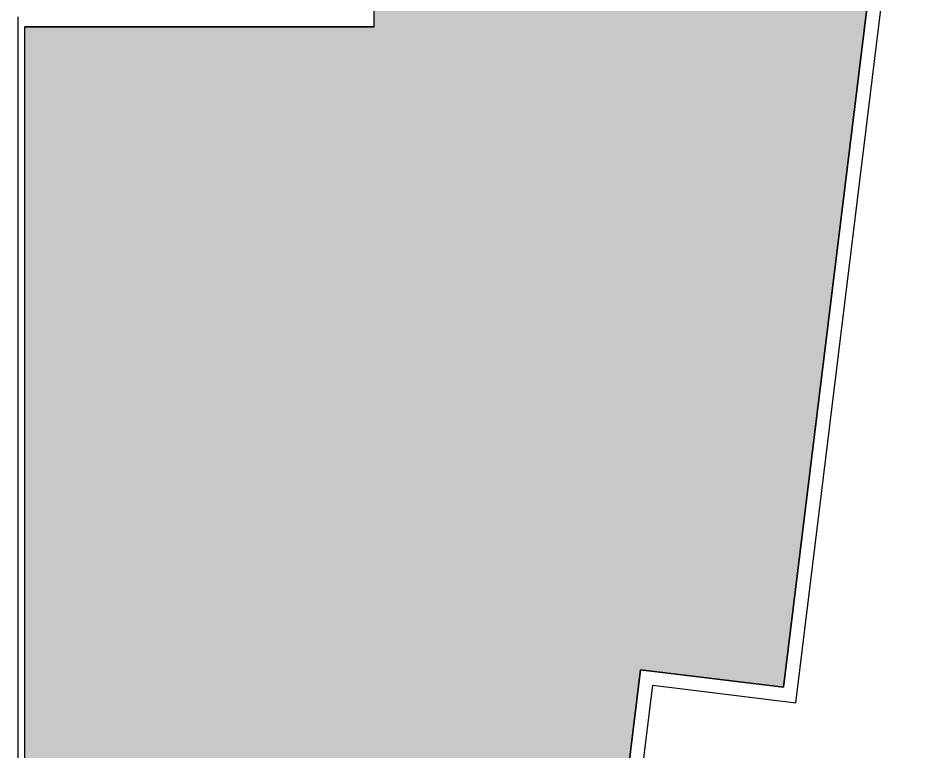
# Model space of a CAD drawing. Header units: metres. Extents: x -8 to 211, y -5 to 120.
# Drawn here: x 166.84 to 186.02, y 77.12 to 92.88 of the extents above; entities that cross this region are included whole.
import ezdxf

# ---------------------------------------------------------------- set-up
doc = ezdxf.new("R2010")
doc.units = ezdxf.units.M
doc.header["$LTSCALE"] = 0.8
doc.header["$MEASUREMENT"] = 0
for name, color, linetype in [('A_MURS_CLOI', 7, 'CONTINUOUS'), ('ARchi-Murs porteurs', 7, 'CONTINUOUS'), ('Terrasse', 7, 'CONTINUOUS')]:
    doc.layers.add(name, color=color, linetype=linetype)

msp = doc.modelspace()

# ---------------------------------------------------------------- hatches: boundary and pattern name
at = {"layer": 'Terrasse', "linetype": 'Continuous'}
h = msp.add_hatch(dxfattribs=at)
h.set_pattern_fill('AR-SAND,_O', color=8, scale=0.5)
h.set_pattern_definition([(37.5, (144.6412, 45.7495), (-0.031497, 0.963412), [0, -0.76, 0, -0.85, 0, -0.8125]), (7.5, (144.6412, 45.7495), (0.884888, 1.411073), [0, -0.41, 0, -0.685, 0, -0.2625]), (327.5, (144.0262, 45.7495), (1.557071, 0.0028295), [0, -0.25, 0, -0.9, 0, -1.175]), (317.5, (144.0262, 45.7495), (1.503063, 0.438838), [0, -0.125, 0, -0.59, 0, -0.675])])
h.paths.add_polyline_path([(174.511, 117.9), (185.151, 117.9), (188.11, 117.536), (183.316, 78.49), (180.239, 78.868), (179.419, 72.186), (179.419, 67.599), (174.341, 67.599), (174.341, 74.996), (166.991, 74.996), (166.991, 92.689), (174.511, 92.689)])

# ---------------------------------------------------------------- linework, layer by layer
at = {"layer": 'A_MURS_CLOI', "color": 8, "linetype": 'Continuous'}
for p in [(174.511, 92.689), (166.991, 67.799)]:
    msp.add_line(p, (166.991, 92.689), dxfattribs=at)
at = {"layer": 'ARchi-Murs porteurs', "color": 8}
msp.add_lwpolyline([(166.841, 92.909), (166.841, 67.799), (166.991, 67.799), (166.991, 92.689), (174.511, 92.689), (174.511, 118.199)], dxfattribs=at)
msp.add_lwpolyline([(174.511, 117.9), (185.151, 117.9), (188.11, 117.536), (183.316, 78.49), (180.239, 78.868), (179.419, 72.186), (179.419, 67.599), (174.341, 67.599), (174.341, 74.996), (166.991, 74.996), (166.991, 92.689), (174.511, 92.689)], close=True, dxfattribs=at)
at = {"layer": 'Terrasse', "color": 8}
for points in [[(179.717, 72.15), (180.5, 78.533), (183.577, 78.155), (188.445, 117.797), (185.169, 118.2), (174.016, 118.199)], [(179.419, 72.186), (180.239, 78.868), (183.316, 78.49), (188.11, 117.536), (185.151, 117.9), (174.511, 117.9)]]:
    msp.add_lwpolyline(points, dxfattribs=at)

doc.saveas('drawing.dxf')
